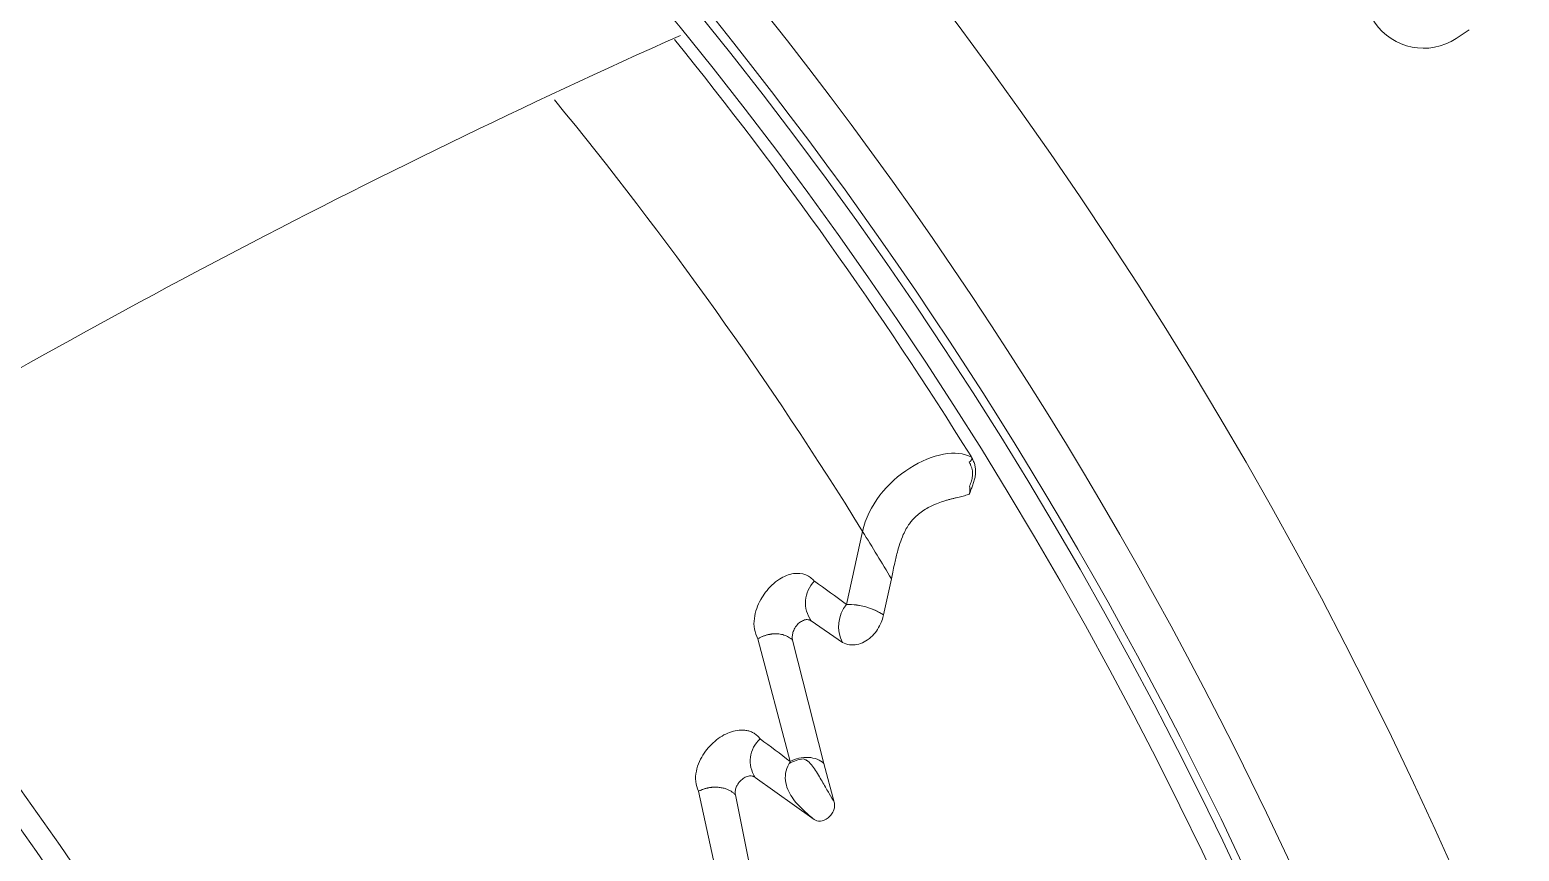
# Model space of a CAD drawing. Header units: millimetres. Extents: x 113490 to 142599, y -20467 to 115.
# Drawn here: x 133959.9 to 134122, y -10093.3 to -10003.8 of the extents above; entities that cross this region are included whole.
import ezdxf

# ---------------------------------------------------------------- set-up
doc = ezdxf.new("R2010")
doc.units = ezdxf.units.MM
doc.layers.add('DV3_0', color=7, linetype='Continuous')

msp = doc.modelspace()

# ---------------------------------------------------------------- linework, layer by layer
at = {"layer": 'DV3_0', "color": 7, "linetype": 'Continuous', "lineweight": 15}
for p, q in [((134115.11, -10004.78), (134116.53, -10003.83)), ((134062.14, -10054.41), (134062.13, -10054.42)), ((134050.53, -10058.47), (134048.79, -10066.41)), ((134053.66, -10063.62), (134052.81, -10067.56)), ((134048.34, -10070.56), (134044.94, -10068.2)), ((134039.13, -10070.15), (134042.65, -10083.53)), ((134042.92, -10070.31), (134046.33, -10083.74)), ((134042.65, -10083.53), (134042.56, -10083.73)), ((134046.33, -10083.74), (134047.44, -10087.93)), ((134045.26, -10089.84), (134038.86, -10085.25)), ((134032.68, -10086.76), (134035.32, -10098.95)), ((134036.69, -10087.13), (134039.98, -10103.37))]:
    msp.add_line(p, q, dxfattribs=at)
for centre, radius, start, end in [((133678.24, -10288.99), 551.5, 15.4775, 74.5225), ((133678.24, -10288.99), 456, 316.0129, 45.5635), ((133678.24, -10288.99), 477.5, 316.9802, 43.0198), ((133678.24, -10288.99), 453.5, 315.9918, 45.5613), ((134897.82, -11575.64), 1840.9, 120.41446, 122.71107), ((134111.56, -9999.45), 6.4, 123.75, 303.75), ((133678.24, -10288.99), 457, 12.0648, 38.7918), ((134387.25, -10800.46), 872.22, 114.12782, 121.39321), ((133677.95, -10289.29), 452.62, 31.8629, 38.9292), ((133678.24, -10288.99), 343.5, 315.6512, 45.622), ((133678.24, -10288.99), 346, 316.5062, 45.3204), ((133772.66, -10231.12), 327.14, 30.7976, 31.8538), ((134047.69, -10066.25), 3.37, 135.5263, 215.3895), ((133940.75, -10213.08), 182.17, 53.6224, 54.9817), ((134051.72, -10068.83), 3.8, 140.4176, 207.0601), ((134048.88, -10073.73), 7.32, 57.4467, 90.6656), ((134048.95, -10073.46), 7.05, 56.8109, 91.3014), ((134041.46, -10083.45), 3.16, 130.9121, 214.6491), ((133939.31, -10216.54), 168.44, 52.1547, 53.5467), ((134044.86, -10085.22), 2.74, 147.2142, 153.9637), ((134044.49, -10086.99), 3.78, 95.905, 120.715), ((134043.36, -10085.04), 1.96, 57.2613, 67.8559)]:
    msp.add_arc(centre, radius, start, end, dxfattribs=at)
at = {"layer": 'DV3_0', "color": 7, "linetype": 'Continuous', "lineweight": 20}
for centre, radius, start, end in [((133678.24, -10288.99), 461.75, 11.9044, 42.2304), ((133680.26, -10287.1), 435.17, 31.6947, 39.3007)]:
    msp.add_arc(centre, radius, start, end, dxfattribs=at)
at = {"layer": 'DV3_0', "color": 7, "linetype": 'Continuous', "lineweight": 15}
for points, knots in [([(134050.53, -10058.47), (134050.82, -10057.05), (134051.5, -10055.71), (134053.32, -10053.35), (134054.46, -10052.33), (134056.88, -10050.79), (134058.16, -10050.26), (134060.52, -10049.84), (134061.59, -10049.94), (134062.37, -10050.36)], [0, 0, 0, 0, 0.25, 0.25, 0.5, 0.5, 0.75, 0.75, 1, 1, 1, 1]), ([(134062.37, -10050.36), (134062.44, -10050.42), (134062.45, -10050.51), (134062.36, -10050.72), (134062.26, -10050.84), (134062.13, -10050.92)], [0, 0, 0, 0, 0.5, 0.5, 1, 1, 1, 1]), ([(134062.37, -10050.36), (134062.4, -10050.43), (134062.48, -10050.56), (134062.57, -10050.76), (134062.66, -10050.96), (134062.73, -10051.18), (134062.78, -10051.39), (134062.81, -10051.61), (134062.82, -10051.83), (134062.82, -10052.14), (134062.78, -10052.54), (134062.65, -10053.02), (134062.49, -10053.49), (134062.31, -10053.95), (134062.19, -10054.26), (134062.13, -10054.42)], [0, 0, 0, 0, 0.053441, 0.106823, 0.159977, 0.212862, 0.265557, 0.318103, 0.370297, 0.421864, 0.536324, 0.651095, 0.76641, 0.882048, 1, 1, 1, 1]), ([(134062.13, -10050.92), (134062.16, -10050.97), (134062.22, -10051.07), (134062.29, -10051.22), (134062.35, -10051.38), (134062.4, -10051.53), (134062.45, -10051.68), (134062.48, -10051.87), (134062.51, -10052.13), (134062.49, -10052.51), (134062.38, -10052.98), (134062.25, -10053.33), (134062.18, -10053.52)], [0, 0, 0, 0, 0.065844, 0.129396, 0.190719, 0.249962, 0.307355, 0.36321, 0.475873, 0.588457, 0.784846, 1, 1, 1, 1]), ([(134062.14, -10054.41), (134062.15, -10054.4), (134062.16, -10054.39), (134062.17, -10054.37), (134062.17, -10054.34), (134062.18, -10054.3), (134062.19, -10054.25), (134062.2, -10054.17), (134062.2, -10054.07), (134062.2, -10053.92), (134062.2, -10053.73), (134062.19, -10053.59), (134062.18, -10053.52)], [0, 0, 0, 0, 0.045104, 0.093894, 0.147075, 0.205242, 0.268921, 0.338596, 0.464685, 0.615485, 0.788015, 1, 1, 1, 1]), ([(134053.66, -10063.62), (134053.72, -10063.38), (134053.82, -10062.86), (134054.03, -10061.89), (134054.27, -10060.85), (134054.59, -10059.76), (134054.91, -10058.89), (134055.27, -10058.17), (134055.6, -10057.65), (134056, -10057.15), (134056.48, -10056.68), (134057.07, -10056.22), (134057.78, -10055.79), (134058.53, -10055.45), (134059.19, -10055.22), (134059.65, -10055.07), (134060.02, -10054.97), (134060.38, -10054.88), (134060.72, -10054.8), (134061.04, -10054.72), (134061.35, -10054.64), (134061.64, -10054.57), (134061.9, -10054.49), (134062.05, -10054.44), (134062.13, -10054.42)], [0, 0, 0, 0, 0.040231, 0.086345, 0.160439, 0.21481, 0.272378, 0.313799, 0.35158, 0.380362, 0.430328, 0.47797, 0.529874, 0.605985, 0.666019, 0.700163, 0.735058, 0.770693, 0.807058, 0.844149, 0.881968, 0.92053, 0.959861, 1, 1, 1, 1]), ([(134045.28, -10063.89), (134045.22, -10063.81), (134045.1, -10063.66), (134044.8, -10063.41), (134044.17, -10063.04), (134042.96, -10062.95), (134041.36, -10063.6), (134040.17, -10064.75), (134039.41, -10065.91), (134038.97, -10066.87), (134038.71, -10067.97), (134038.69, -10069.15), (134038.98, -10069.81), (134039.13, -10070.15)], [0, 0, 0, 0, 0.027264, 0.054523, 0.113506, 0.240954, 0.387043, 0.554418, 0.629062, 0.712518, 0.803043, 0.898853, 1, 1, 1, 1]), ([(134044.94, -10068.2), (134044.91, -10068.19), (134044.86, -10068.16), (134044.78, -10068.12), (134044.7, -10068.09), (134044.57, -10068.07), (134044.41, -10068.06), (134044.2, -10068.1), (134043.98, -10068.19), (134043.67, -10068.37), (134043.39, -10068.64), (134043.16, -10068.98), (134043.04, -10069.23), (134042.95, -10069.47), (134042.9, -10069.7), (134042.88, -10069.91), (134042.88, -10070.12), (134042.91, -10070.24), (134042.92, -10070.31)], [0, 0, 0, 0, 0.029362, 0.058549, 0.087832, 0.117479, 0.179817, 0.243639, 0.313764, 0.385745, 0.542709, 0.6233, 0.703555, 0.766315, 0.828517, 0.887168, 0.943896, 1, 1, 1, 1]), ([(134052.81, -10067.56), (134052.79, -10067.65), (134052.71, -10067.98), (134052.39, -10068.87), (134051.68, -10069.85), (134050.72, -10070.53), (134049.91, -10070.82), (134049.08, -10070.86), (134048.59, -10070.66), (134048.34, -10070.56)], [0, 0, 0, 0, 0.040227, 0.156523, 0.425511, 0.56901, 0.708916, 0.851779, 1, 1, 1, 1]), ([(134039.13, -10070.15), (134039.18, -10070.12), (134039.26, -10070.08), (134039.39, -10070.01), (134039.52, -10069.95), (134039.66, -10069.89), (134039.79, -10069.84), (134039.92, -10069.8), (134040.05, -10069.76), (134040.18, -10069.72), (134040.31, -10069.69), (134040.43, -10069.67), (134040.55, -10069.65), (134040.67, -10069.63), (134040.79, -10069.62), (134040.9, -10069.61), (134041.02, -10069.61), (134041.12, -10069.61), (134041.23, -10069.61), (134041.33, -10069.62), (134041.49, -10069.64), (134041.71, -10069.67), (134041.98, -10069.74), (134042.23, -10069.84), (134042.48, -10069.96), (134042.72, -10070.11), (134042.85, -10070.24), (134042.92, -10070.31)], [0, 0, 0, 0, 0.033962, 0.067022, 0.09926, 0.130745, 0.161535, 0.191676, 0.221209, 0.250165, 0.278572, 0.30645, 0.333819, 0.360694, 0.387087, 0.413011, 0.438473, 0.463484, 0.488049, 0.512176, 0.535866, 0.604535, 0.676059, 0.750915, 0.829536, 0.912374, 1, 1, 1, 1]), ([(134039.39, -10081.06), (134039.29, -10080.94), (134039.1, -10080.7), (134038.74, -10080.44), (134038.35, -10080.25), (134037.94, -10080.13), (134037.52, -10080.09), (134036.69, -10080.11), (134035.38, -10080.54), (134034.11, -10081.56), (134033.27, -10082.61), (134032.74, -10083.53), (134032.4, -10084.59), (134032.3, -10085.74), (134032.55, -10086.42), (134032.68, -10086.76)], [0, 0, 0, 0, 0.044448, 0.08732, 0.128788, 0.169031, 0.208035, 0.245711, 0.394808, 0.553958, 0.628764, 0.712553, 0.803274, 0.899084, 1, 1, 1, 1]), ([(134042.4, -10084.01), (134042.23, -10084.35), (134042.15, -10084.71), (134042.11, -10085.41), (134042.15, -10085.76), (134042.32, -10086.41), (134042.45, -10086.71), (134042.76, -10087.28), (134042.94, -10087.54), (134043.33, -10088.03), (134043.53, -10088.26), (134043.93, -10088.67), (134044.13, -10088.86), (134044.7, -10089.37), (134045.04, -10089.65), (134045.26, -10089.84)], [0, 0, 0, 0, 0.125, 0.125, 0.25, 0.25, 0.375, 0.375, 0.5, 0.5, 0.625, 0.625, 0.75, 0.75, 1, 1, 1, 1]), ([(134042.65, -10083.53), (134043.23, -10083.2), (134043.96, -10083.03), (134045.31, -10083.11), (134045.93, -10083.35), (134046.33, -10083.74)], [0, 0, 0, 0, 0.5, 0.5, 1, 1, 1, 1]), ([(134047.44, -10087.93), (134047.3, -10087.66), (134047.11, -10087.35), (134046.69, -10086.66), (134046.46, -10086.26), (134046.09, -10085.62), (134045.96, -10085.4), (134045.7, -10084.94), (134045.56, -10084.71), (134045.27, -10084.27), (134045.12, -10084.05), (134044.8, -10083.68), (134044.62, -10083.52), (134044.42, -10083.39)], [0, 0, 0, 0, 0.25, 0.25, 0.5, 0.5, 0.625, 0.625, 0.75, 0.75, 0.875, 0.875, 1, 1, 1, 1]), ([(134038.86, -10085.25), (134038.84, -10085.23), (134038.79, -10085.2), (134038.7, -10085.16), (134038.62, -10085.13), (134038.49, -10085.1), (134038.32, -10085.08), (134038.1, -10085.11), (134037.87, -10085.18), (134037.56, -10085.34), (134037.27, -10085.58), (134037.02, -10085.87), (134036.88, -10086.1), (134036.78, -10086.32), (134036.71, -10086.52), (134036.67, -10086.73), (134036.66, -10086.94), (134036.68, -10087.07), (134036.69, -10087.13)], [0, 0, 0, 0, 0.030086, 0.060141, 0.090432, 0.121217, 0.185591, 0.251321, 0.32233, 0.394829, 0.548781, 0.625513, 0.701915, 0.762387, 0.822068, 0.88272, 0.941531, 1, 1, 1, 1]), ([(134032.68, -10086.76), (134032.72, -10086.74), (134032.81, -10086.69), (134032.95, -10086.63), (134033.08, -10086.57), (134033.21, -10086.53), (134033.34, -10086.49), (134033.47, -10086.45), (134033.59, -10086.42), (134033.71, -10086.39), (134033.82, -10086.37), (134033.92, -10086.36), (134034.03, -10086.34), (134034.12, -10086.33), (134034.21, -10086.32), (134034.3, -10086.32), (134034.38, -10086.31), (134034.46, -10086.31), (134034.53, -10086.31), (134034.59, -10086.31), (134034.65, -10086.32), (134034.85, -10086.32), (134035.16, -10086.36), (134035.57, -10086.46), (134035.92, -10086.59), (134036.22, -10086.75), (134036.48, -10086.93), (134036.62, -10087.07), (134036.69, -10087.13)], [0, 0, 0, 0, 0.032977, 0.064623, 0.095011, 0.124194, 0.152217, 0.179111, 0.204897, 0.229593, 0.25321, 0.275753, 0.297227, 0.317632, 0.336967, 0.355229, 0.372416, 0.388523, 0.403544, 0.417476, 0.430311, 0.442045, 0.545349, 0.644314, 0.739144, 0.829909, 0.916758, 1, 1, 1, 1]), ([(134045.26, -10089.84), (134045.43, -10089.97), (134045.67, -10090.03), (134046.2, -10089.99), (134046.5, -10089.88), (134046.91, -10089.55), (134047.04, -10089.42), (134047.26, -10089.11), (134047.34, -10088.94), (134047.45, -10088.63), (134047.48, -10088.49), (134047.49, -10088.21), (134047.48, -10088.08), (134047.44, -10087.93)], [0, 0, 0, 0, 0.25, 0.25, 0.5, 0.5, 0.625, 0.625, 0.75, 0.75, 0.875, 0.875, 1, 1, 1, 1])]:
    msp.add_open_spline(points, degree=3, knots=knots, dxfattribs=at)

doc.saveas('drawing.dxf')
